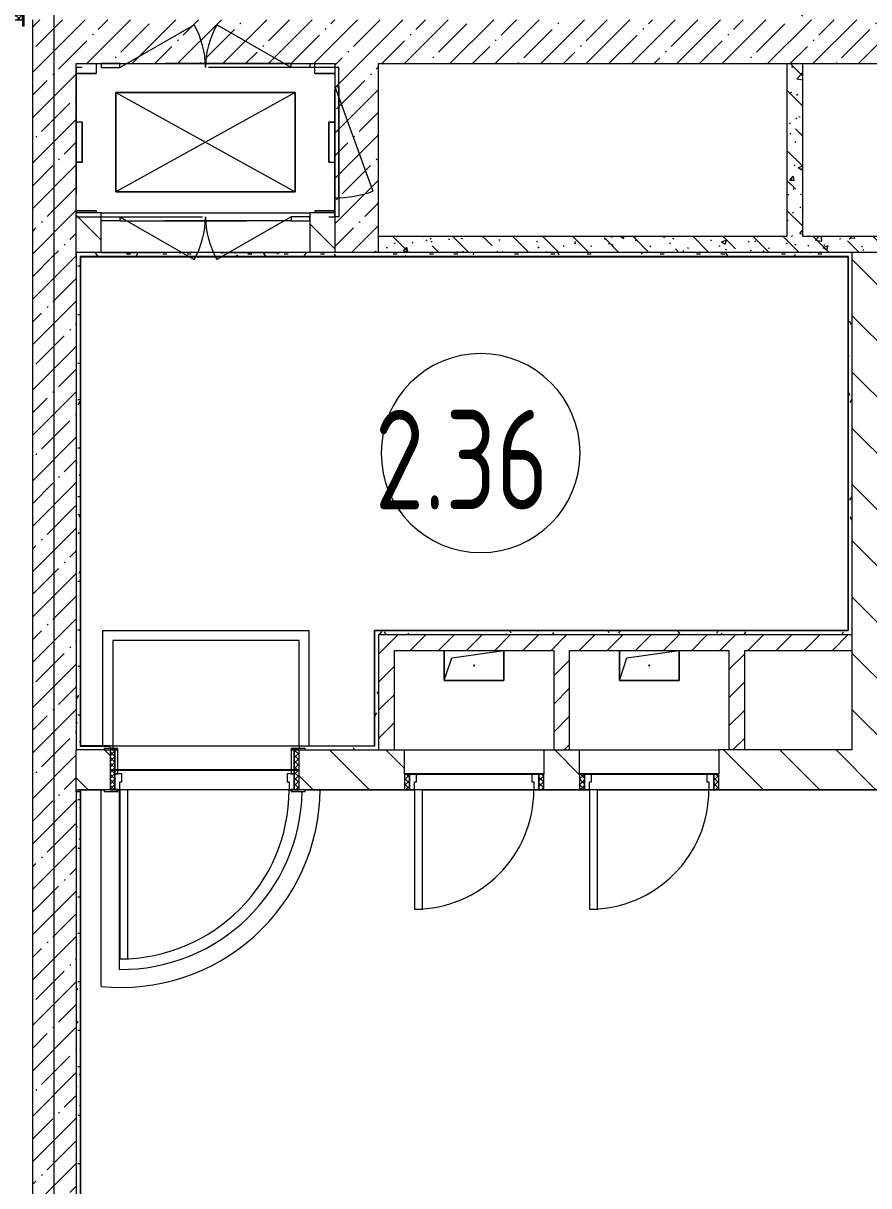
# Model space of a CAD drawing. Header units: millimetres. Extents: x -1113 to 415037, y -3642 to 354837.
# Drawn here: x 233476 to 237725, y 11410 to 17252 of the extents above; entities that cross this region are included whole.
import ezdxf

# ---------------------------------------------------------------- set-up
doc = ezdxf.new("R2010")
doc.units = ezdxf.units.MM
for name, pattern in [('Снесенные', [1428.75, 952.5, -476.25]), ('Штрих', [1270, 635, -635]), ('Штрих короткий', [600, 300, -300])]:
    doc.linetypes.add(name, pattern=pattern)
for name, color, linetype, lineweight in [('A-AREA-BNDY', 7, 'Continuous', 5), ('A-AREA-IDEN', 7, 'Continuous', 9), ('A-DOOR-2', 7, 'Continuous', 5), ('A-DOOR-FRAM-2', 7, 'Continuous', 5), ('A-FLOR', 7, 'Continuous', 9), ('A-GENM', 7, 'Continuous', 9), ('A-GENM-2', 7, 'Штрих', 5), ('A-WALL', 7, 'Continuous', 5), ('I-WALL', 7, 'Continuous', 5), ('M-EQPM-3', 7, 'Снесенные', 5), ('Оси', 7, 'Continuous', 9)]:
    doc.layers.add(name, color=color, linetype=linetype, lineweight=lineweight)
for name, color, linetype, lineweight, true_color in [('A-DOOR-1', 7, 'Continuous', 5, 0xc0c0c0), ('A-DOOR-7', 7, 'Штрих короткий', 5, 0xc0c0c0), ('A-DOOR-FRAM-1', 7, 'Continuous', 5, 0xc0c0c0), ('A-WALL-1', 9, 'Continuous', 5, 0x808080), ('A-WALL-FNSH-1', 9, 'Continuous', 5, 0x808080), ('M-EQPM-1', 7, 'Continuous', 9, 0xb2b2b2), ('M-EQPM-2', 7, 'Штрих', 5, 0xb2b2b2), ('M-EQPM-4', 7, 'Continuous', 9, 0x52e2e2), ('M-EQPM-5', 7, 'Continuous', 9, 0xdfe5eb)]:
    doc.layers.add(name, color=color, linetype=linetype, lineweight=lineweight, true_color=true_color)
doc.styles.add('СПДС', font='ГОСТ тип А.ttf', dxfattribs={"width": 0.9})
pattern_1 = [(45, (148772.12, -1e-08), (-114.04925, 114.04925), []), (45, (148886.17, -1e-08), (-114.04925, 114.04925), [201.612, -40.322, 6.706, -33.617])]
pattern_2 = [(135, (148772.12, -1e-08), (-141.42136, -141.42136), [])]
pattern_3 = [(135, (148772.12, -1e-08), (-150.8683, -150.8683), [213.36, -35.56, 7.112, -35.56]), (135, (148772.12, 150.77), (-150.8683, -150.8683), []), (50, (148772.12, -1e-08), (255.05767, -22.3145), [26.67, -293.37]), (355, (148772.12, -1e-08), (-49.3404, 267.47914), [21.336, -234.696]), (100.451, (148793.38, -1.86), (205.71947, 245.16356), [22.666, -249.326]), (46.184, (148772.12, 71.12), (379.511, -58.86), [40.005, -440.055]), (96.636, (148803.75, 66.2), (332.3634, 346.3991), [33.999, -373.989]), (351.184, (148772.12, 71.12), (332.3669, 346.3953), [32.004, -352.044]), (21, (148807.68, 53.34), (212.26017, -143.1711), [26.67, -293.37]), (326, (148807.68, 53.34), (86.5224, 257.8632), [21.336, -234.696]), (71.451, (148825.37, 41.4), (298.78395, 114.6901), [22.666, -249.326]), (37.5, (148772.12, -1e-08), (4.32385, 118.37751), [6.706, -225.146, 6.706, -231.546, -235.585]), (37.5, (148772.12, -1e-08), (4.32385, 118.37751), [-470.103, 6.706, -228.879]), (7.5, (148772.12, -1e-08), (93.54758, 140.2533), [6.706, -129.134, 6.706, -219.812, -89.789]), (7.5, (148772.12, -1e-08), (93.54758, 140.2533), [-362.356, 6.706, -83.083]), (327.5, (148692.82, -1e-08), (189.82734, -8.02019), [6.706, -82.194, 6.706, -270.662, -368.046]), (327.5, (148692.82, -1e-08), (189.82734, -8.02019), [-366.268, 6.706, -361.34]), (317.5, (148657.26, -1e-08), (207.38114, 35.59764), [6.706, -108.864, 6.706, -177.495, -261.366]), (317.5, (148657.26, -1e-08), (207.38114, 35.59764), [-299.771, 6.706, -254.66])]
pattern_4 = [(45, (148772.12, -1e-08), (-70.71068, 70.71068), [])]
pattern_5 = [(0, (148772.123, -1e-08), (243.84, 60.96), [20.117, -162.763, 20.117, -162.763, -975.36]), (0, (148772.123, -1e-08), (243.84, 60.96), [-365.76, 20.117, -345.643, 20.117, -162.763, -426.72]), (0, (148772.123, -1e-08), (243.84, 60.96), [-914.4, 20.117, -101.803, 20.117, -284.683]), (120, (148863.563, 30.48), (-174.71291, 180.691634), [20.117, -162.763, 20.117, -162.763, -975.36]), (120, (148863.563, 30.48), (-174.71291, 180.691634), [-365.76, 20.117, -345.643, 20.117, -162.763, -426.72]), (120, (148863.563, 30.48), (-174.71291, 180.691634), [-914.4, 20.117, -101.803, 20.117, -284.683]), (240, (148894.043, 152.4), (-69.12709, -241.651634), [20.117, -162.763, 20.117, -162.763, -975.36]), (240, (148894.043, 152.4), (-69.12709, -241.651634), [-365.76, 20.117, -345.643, 20.117, -162.763, -426.72]), (240, (148894.043, 152.4), (-69.12709, -241.651634), [-914.4, 20.117, -101.803, 20.117, -284.683])]

# ---------------------------------------------------------------- blocks, each defined once
blk = doc.blocks.new('110_Дверь_СКБ_1Ст_Внутренняя1 - Д-8 950x2100h_охрана-31784688-Объем проектирования 2 этажа')
at = {"layer": 'A-DOOR-2'}
h = blk.add_hatch(dxfattribs=at)
h.set_pattern_fill('FP_33', color=256, style=0, pattern_type=2)
h.set_pattern_definition([(135, (1826.41, 164.685), (-14.14214, -14.14214), []), (225, (1826.41, 164.685), (14.14214, -14.14214), [])])
h.paths.add_polyline_path([(487.5, 100), (462.5, 100), (462.5, -100), (487.5, -100), (487.5, 92.9)])
at = {"layer": 'A-DOOR-FRAM-2'}
h = blk.add_hatch(dxfattribs=at)
h.set_pattern_fill('FP_34', color=256, style=0, pattern_type=2)
h.set_pattern_definition([(45, (-296.384, 164.685), (-14.1421, 14.1421), []), (135, (-296.384, 164.685), (-14.1421, -14.1421), [])])
h.paths.add_polyline_path([(-437.5, 100), (-462.5, 100), (-462.5, -100), (-437.5, -98.7), (-437.5, 94.7)])
at = {"layer": 'A-DOOR-1'}
for p, q in [((437.5, 950), (397.5, 950)), ((397.5, 950), (397.5, 100)), ((437.5, 100), (437.5, 950)), ((397.5, 100), (437.5, 100))]:
    blk.add_line(p, q, dxfattribs=at)
blk.add_arc((437.5, 100), 850, 90, 180, dxfattribs=at)
at = {"layer": 'A-DOOR-FRAM-1'}
for p, q in [((-422.5, 108), (-492.5, 108)), ((-492.5, 108), (-492.5, 100)), ((-492.5, 100), (-422.5, 100)), ((-437.5, 100), (-462.5, 100)), ((-462.5, 100), (-462.5, -100)), ((-412.5, 100), (-437.5, 100)), ((-437.5, 100), (-437.5, 20)), ((-437.5, -100), (-437.5, 100)), ((-422.5, 100), (-437.5, 100)), ((-437.5, 100), (-437.5, 99)), ((-437.5, 99), (-422.5, 99)), ((-422.5, 100), (-422.5, 108)), ((-422.5, 99), (-422.5, 100)), ((-412.5, 60), (-412.5, 100)), ((-402.5, 60), (-412.5, 60)), ((-402.5, 20), (-402.5, 60)), ((437.5, 60), (427.5, 60)), ((427.5, 60), (427.5, 20)), ((437.5, 100), (437.5, 60)), ((462.5, 100), (437.5, 100)), ((517.5, 108), (447.5, 108)), ((447.5, 108), (447.5, 100)), ((462.5, 100), (447.5, 100)), ((447.5, 100), (447.5, 99)), ((447.5, 100), (517.5, 100)), ((447.5, 99), (462.5, 99)), ((462.5, 20), (462.5, 100)), ((487.5, 100), (462.5, 100)), ((462.5, 100), (462.5, -100)), ((462.5, 99), (462.5, 100)), ((487.5, -100), (487.5, 100)), ((517.5, 100), (517.5, 108)), ((-437.5, 20), (-402.5, 20)), ((-422.5, 20), (-437.5, 20)), ((-437.5, 20), (-437.5, -100)), ((-422.5, -100), (-422.5, 20)), ((427.5, 20), (462.5, 20)), ((462.5, 20), (447.5, 20)), ((447.5, 20), (447.5, -100)), ((462.5, -100), (462.5, 20)), ((-422.5, -100), (-492.5, -100)), ((-492.5, -100), (-492.5, -108)), ((-492.5, -108), (-422.5, -108)), ((-462.5, -100), (-437.5, -100)), ((-437.5, -100), (-422.5, -100)), ((-422.5, -108), (-422.5, -100)), ((447.5, -100), (462.5, -100)), ((517.5, -100), (447.5, -100)), ((447.5, -100), (447.5, -108)), ((447.5, -108), (517.5, -108)), ((462.5, -100), (487.5, -100)), ((517.5, -108), (517.5, -100))]:
    blk.add_line(p, q, dxfattribs=at)
blk = doc.blocks.new('DOR_Проход в стене_Прямоугольный - 1050x1150 EI30-23344994-Объем проектирования 2 этажа')
at = {"layer": 'A-DOOR-7'}
for p, q in [((525, 100), (-525, 100)), ((525, -100), (-525, -100))]:
    blk.add_line(p, q, dxfattribs=at)
blk = doc.blocks.new('110_Дверь_СКБ_1Ст_Внутренняя1 - Д-4 _л_ 1100x2100h_су мгн-32399982-Объем проектирования 2 этажа')
at = {"layer": 'A-DOOR-2'}
h = blk.add_hatch(dxfattribs=at)
h.set_pattern_fill('FP_85', color=256, style=0, pattern_type=2)
h.set_pattern_definition([(135, (1751.41, 174.685), (-14.14214, -14.14214), []), (225, (1751.41, 174.685), (14.14214, -14.14214), [])])
h.paths.add_polyline_path([(537.5, -110), (562.5, -110), (562.5, 110), (537.5, 110), (537.5, -82)])
at = {"layer": 'A-DOOR-FRAM-2'}
h = blk.add_hatch(dxfattribs=at)
h.set_pattern_fill('FP_86', color=256, style=0, pattern_type=2)
h.set_pattern_definition([(45, (-371.384, 174.685), (-14.1421, 14.1421), []), (135, (-371.384, 174.685), (-14.1421, -14.1421), [])])
h.paths.add_polyline_path([(-537.5, -110), (-512.5, -110), (-512.5, 110), (-537.5, 110), (-537.5, -82)])
at = {"layer": 'A-DOOR-1'}
for p, q in [((512.5, 1110), (472.5, 1110)), ((472.5, 1110), (472.5, 110)), ((512.5, 110), (512.5, 1110)), ((472.5, 110), (512.5, 110))]:
    blk.add_line(p, q, dxfattribs=at)
blk.add_arc((512.5, 110), 1000, 90, 180, dxfattribs=at)
at = {"layer": 'A-DOOR-FRAM-1'}
for p, q in [((-497.5, 118), (-567.5, 118)), ((-567.5, 118), (-567.5, 110)), ((-497.5, 110), (-497.5, 118)), ((592.5, 118), (522.5, 118)), ((522.5, 118), (522.5, 110)), ((592.5, 110), (592.5, 118)), ((-567.5, 110), (-497.5, 110)), ((-512.5, 110), (-537.5, 110)), ((-537.5, 110), (-537.5, -110)), ((-487.5, 110), (-512.5, 110)), ((-512.5, 110), (-512.5, 30)), ((-512.5, -110), (-512.5, 110)), ((-497.5, 110), (-512.5, 110)), ((-512.5, 110), (-512.5, 109)), ((-512.5, 109), (-497.5, 109)), ((-497.5, 109), (-497.5, 110)), ((-487.5, 70), (-487.5, 110)), ((-477.5, 70), (-487.5, 70)), ((-477.5, 30), (-477.5, 70)), ((512.5, 70), (502.5, 70)), ((502.5, 70), (502.5, 30)), ((512.5, 110), (512.5, 70)), ((537.5, 110), (512.5, 110)), ((537.5, 110), (522.5, 110)), ((522.5, 110), (522.5, 109)), ((522.5, 110), (592.5, 110)), ((522.5, 109), (537.5, 109)), ((537.5, 30), (537.5, 110)), ((562.5, 110), (537.5, 110)), ((537.5, 110), (537.5, -110)), ((537.5, 109), (537.5, 110)), ((562.5, -110), (562.5, 110)), ((-512.5, 30), (-477.5, 30)), ((-497.5, 30), (-512.5, 30)), ((-512.5, 30), (-512.5, -110)), ((-497.5, -110), (-497.5, 30)), ((502.5, 30), (537.5, 30)), ((537.5, 30), (522.5, 30)), ((522.5, 30), (522.5, -110)), ((537.5, -110), (537.5, 30)), ((-497.5, -110), (-567.5, -110)), ((-567.5, -110), (-567.5, -118)), ((-537.5, -110), (-512.5, -110)), ((-512.5, -110), (-497.5, -110)), ((-497.5, -118), (-497.5, -110)), ((522.5, -110), (537.5, -110)), ((592.5, -110), (522.5, -110)), ((522.5, -110), (522.5, -118)), ((537.5, -110), (562.5, -110)), ((592.5, -118), (592.5, -110)), ((-567.5, -118), (-497.5, -118)), ((522.5, -118), (592.5, -118))]:
    blk.add_line(p, q, dxfattribs=at)
blk = doc.blocks.new('160_Подъемник - 160_Подъемник-23521422-Объем проектирования 2 этажа')
at = {"layer": 'A-GENM'}
for p, q in [((220, 0), (592.4, 215)), ((220, 0), (592.4, 215)), ((566.4, 200), (592.4, 215)), ((733.6, 200), (707.6, 215)), ((1080, 0), (707.6, 215)), ((1080, 0), (707.6, 215)), ((-20, -95), (-20, 0)), ((-20, 0), (0, 0)), ((0, 0), (0, -95)), ((220, 20), (125, 20)), ((125, 20), (125, 0)), ((220, 20), (125, 20)), ((125, 20), (125, 0)), ((220, 0), (220, 20)), ((220, 0), (220, 20)), ((1080, 0), (1080, 20)), ((1080, 20), (1175, 20)), ((1080, 0), (1080, 20)), ((1080, 20), (1175, 20)), ((1175, 20), (1175, 0)), ((1175, 20), (1175, 0)), ((125, 0), (220, 0)), ((125, 0), (220, 0)), ((1175, 0), (1080, 0)), ((1175, 0), (1080, 0)), ((0, -95), (-20, -95)), ((0, -655), (-191.5, -128.8)), ((0, -655), (-20, -655)), ((-20, -655), (-20, -750)), ((0, -750), (0, -655)), ((-20, -750), (0, -750)), ((125, -770), (125, -750)), ((125, -750), (220, -750)), ((125, -770), (125, -750)), ((125, -750), (220, -750)), ((125, -770), (125, -750)), ((125, -750), (220, -750)), ((220, -750), (220, -770)), ((220, -750), (254.6, -770)), ((220, -750), (220, -770)), ((220, -750), (592.4, -965)), ((220, -750), (220, -770)), ((220, -750), (592.4, -965)), ((1080, -750), (707.6, -965)), ((1080, -750), (707.6, -965)), ((1080, -750), (1045.4, -770)), ((1080, -750), (1080, -770)), ((1175, -750), (1080, -750)), ((1080, -750), (1080, -770)), ((1175, -750), (1080, -750)), ((1080, -750), (1080, -770)), ((1175, -750), (1080, -750)), ((1175, -770), (1175, -750)), ((1175, -770), (1175, -750)), ((1175, -770), (1175, -750)), ((220, -770), (125, -770)), ((220, -770), (125, -770)), ((1080, -770), (1175, -770)), ((1080, -770), (1175, -770))]:
    blk.add_line(p, q, dxfattribs=at)
for centre, radius, start, end in [((220, 0), 430, 27.83041, 30), ((220, 0), 430, 0, 30), ((220, 0), 430, 0, 30), ((1080, 0), 430, 150, 180), ((1080, 0), 430, 150, 180), ((1080, 0), 430, 150, 152.16959), ((0, -655), 560, 90, 110), ((220, -750), 430, 330, 0), ((220, -750), 430, 330, 0), ((220, -750), 430, 357.30437, 0), ((1080, -750), 430, 180, 182.69563), ((1080, -750), 430, 180, 210), ((1080, -750), 430, 180, 210)]:
    blk.add_arc(centre, radius, start, end, dxfattribs=at)
at = {"layer": 'A-GENM-2'}
for p, q in [((1080, 20), (220, 20)), ((220, 20), (1080, 20)), ((1080, 20), (220, 20)), ((220, 20), (1080, 20)), ((-20, -95), (-20, -655)), ((-20, -655), (-20, -95)), ((1080, -770), (220, -770)), ((220, -770), (1080, -770)), ((220, -770), (792, -770)), ((1080, -770), (508, -770))]:
    blk.add_line(p, q, dxfattribs=at)
at = {"layer": 'M-EQPM-1'}
for p, q in [((1100, -625), (200, -125)), ((200, -625), (1100, -125)), ((1100, -125), (200, -125)), ((200, -125), (200, -625)), ((1100, -625), (1100, -125)), ((200, -625), (1100, -625))]:
    blk.add_line(p, q, dxfattribs=at)
at = {"layer": 'M-EQPM-2'}
for p, q in [((1300, 0), (0, 0)), ((0, 0), (0, -750)), ((1300, -750), (1300, 0)), ((0, -750), (1300, -750))]:
    blk.add_line(p, q, dxfattribs=at)
at = {"layer": 'M-EQPM-5'}
for p, q in [((1100, -125), (200, -125)), ((200, -125), (200, -625)), ((200, -625), (200, -125)), ((200, -125), (1100, -125)), ((1100, -625), (1100, -125)), ((1100, -125), (1100, -625)), ((200, -625), (1100, -625)), ((1100, -625), (200, -625))]:
    blk.add_line(p, q, dxfattribs=at)
blk = doc.blocks.new('Закладная деталь приямка - 200_100-20924312-Объем проектирования 2 этажа')
at = {"layer": 'M-EQPM-3'}
for p, q in [((85000, 16755), (84970, 16755)), ((85000, 16755), (84970, 16755)), ((85000, 16555), (85000, 16755)), ((85000, 16755), (85000, 16555)), ((84970, 16555), (85000, 16555)), ((85000, 16555), (84970, 16555))]:
    blk.add_line(p, q, dxfattribs=at)
blk = doc.blocks.new('Закладная деталь приямка - 200_100-V368-Объем проектирования 2 этажа')
at = {"layer": 'M-EQPM-3'}
for p, q in [((86240, 16755), (86240, 16555)), ((86240, 16555), (86240, 16755)), ((86270, 16755), (86240, 16755)), ((86240, 16755), (86270, 16755)), ((86240, 16555), (86270, 16555)), ((86240, 16555), (86270, 16555))]:
    blk.add_line(p, q, dxfattribs=at)
blk = doc.blocks.new('Закладная деталь приямка - 150_100-20924311-Объем проектирования 2 этажа')
at = {"layer": 'M-EQPM-3'}
for p, q in [((85070, 17050), (85070, 17000)), ((85070, 17050), (85070, 17000)), ((84970, 17000), (85070, 17000)), ((85070, 17000), (84970, 17000))]:
    blk.add_line(p, q, dxfattribs=at)
blk = doc.blocks.new('Закладная деталь приямка - 150_100-V369-Объем проектирования 2 этажа')
at = {"layer": 'M-EQPM-3'}
for p, q in [((86170, 17000), (86170, 17050)), ((86170, 17000), (86170, 17050)), ((86270, 17000), (86170, 17000)), ((86170, 17000), (86270, 17000))]:
    blk.add_line(p, q, dxfattribs=at)
blk = doc.blocks.new('Закладная деталь приямка - 150_100-V370-Объем проектирования 2 этажа')
at = {"layer": 'M-EQPM-3'}
for p, q in [((86270, 16310), (86170, 16310)), ((86170, 16310), (86270, 16310)), ((86170, 16310), (86170, 16300)), ((86170, 16310), (86170, 16300))]:
    blk.add_line(p, q, dxfattribs=at)
blk = doc.blocks.new('Закладная деталь приямка - 150_100-V371-Объем проектирования 2 этажа')
at = {"layer": 'M-EQPM-3'}
for p, q in [((85070, 16310), (84970, 16310)), ((84970, 16310), (85070, 16310)), ((85070, 16300), (85070, 16310)), ((85070, 16310), (85070, 16300))]:
    blk.add_line(p, q, dxfattribs=at)
blk = doc.blocks.new('110_Дверь_СКБ_1Ст - д-18 700x2100h_Технический шкаф ЭОМ и СС-23257539-Объем проектирования 2 этажа')
at = {"layer": 'A-DOOR-2'}
h = blk.add_hatch(dxfattribs=at)
h.set_pattern_fill('FP_121', color=256, style=0, pattern_type=2)
h.set_pattern_definition([(135, (1951.41, 164.685), (-14.14214, -14.14214), []), (225, (1951.41, 164.685), (14.14214, -14.14214), [])])
h.paths.add_polyline_path([(362.5, 100), (337.5, 98.5), (337.5, 20), (362.5, 20), (362.5, 82.1)])
at = {"layer": 'A-DOOR-FRAM-2'}
h = blk.add_hatch(dxfattribs=at)
h.set_pattern_fill('FP_122', color=256, style=0, pattern_type=2)
h.set_pattern_definition([(45, (-171.384, 164.685), (-14.1421, 14.1421), []), (135, (-171.384, 164.685), (-14.1421, -14.1421), [])])
h.paths.add_polyline_path([(-337.5, 100), (-337.5, 20), (-312.5, 20), (-312.5, 100)])
at = {"layer": 'A-DOOR-1'}
for p, q in [((312.5, 700), (272.5, 700)), ((272.5, 700), (272.5, 100)), ((312.5, 100), (312.5, 700)), ((272.5, 100), (312.5, 100))]:
    blk.add_line(p, q, dxfattribs=at)
blk.add_arc((312.5, 100), 600, 90, 180, dxfattribs=at)
at = {"layer": 'A-DOOR-FRAM-1'}
for p, q in [((-312.5, 100), (-337.5, 100)), ((-337.5, 100), (-337.5, 20)), ((-287.5, 100), (-312.5, 100)), ((-312.5, 100), (-312.5, 20)), ((-312.5, 20), (-312.5, 100)), ((-287.5, 60), (-287.5, 100)), ((-287.5, 100), (272.5, 100)), ((-277.5, 60), (-287.5, 60)), ((-277.5, 20), (-277.5, 60)), ((312.5, 60), (302.5, 60)), ((302.5, 60), (302.5, 20)), ((312.5, 100), (312.5, 60)), ((337.5, 100), (312.5, 100)), ((337.5, 20), (337.5, 100)), ((362.5, 100), (337.5, 100)), ((337.5, 100), (337.5, 20)), ((362.5, 20), (362.5, 100)), ((-337.5, 20), (-312.5, 20)), ((-312.5, 20), (-277.5, 20)), ((302.5, 20), (-277.5, 20)), ((302.5, 20), (337.5, 20)), ((337.5, 20), (362.5, 20))]:
    blk.add_line(p, q, dxfattribs=at)
blk = doc.blocks.new('GM_Отверстие прямоугольное _в плите_ - Отверстие-21620300-Объем проектирования 2 этажа')
at = {"layer": 'A-GENM'}
for p, q in [((-150, -75), (-150, 75)), ((-150, 75), (-150, -75)), ((-112.5, 37.5), (150, 75)), ((150, 75), (150, -75)), ((150, -75), (150, 75)), ((-150, -75), (-112.5, 37.5)), ((150, -75), (-150, -75)), ((-150, -75), (150, -75))]:
    blk.add_line(p, q, dxfattribs=at)
for start, end in [(360, 180), (180, 360)]:
    blk.add_arc((0, 0), 2.5, start, end, dxfattribs=at)
blk = doc.blocks.new('Марка_Помещения - Номер-25198446-Объем проектирования 2 этажа')
at = {"layer": 'A-AREA-IDEN'}
for start, end in [(360, 180), (180, 360)]:
    blk.add_arc((0, 0), 2.5, start, end, dxfattribs=at)

msp = doc.modelspace()

# ---------------------------------------------------------------- hatches: boundary and pattern name
at = {"layer": 'I-WALL'}
h = msp.add_hatch(dxfattribs=at)
h.set_pattern_fill('FP_41', color=256, style=0, pattern_type=2)
h.set_pattern_definition(pattern_3)
h.paths.add_polyline_path([(237393.8, 16180), (237393.8, 17050), (237313.8, 17050), (237313.8, 16180), (237366.1, 16180)])
h.paths.add_polyline_path([(237393.8, 17270), (237393.8, 21235.8), (237313.8, 21235.8), (237313.8, 17270)])
h = msp.add_hatch(dxfattribs=at)
h.set_pattern_fill('FP_1', color=256, style=0, pattern_type=2)
h.set_pattern_definition(pattern_1)
h.paths.add_polyline_path([(233742.1, 16080), (233742.1, 17270), (233522.1, 17270), (233522.1, 16080)])
h = msp.add_hatch(dxfattribs=at)
h.set_pattern_fill('FP_1', color=256, style=0, pattern_type=2)
h.set_pattern_definition(pattern_1)
h.paths.add_polyline_path([(235042.1, 17050), (235262.1, 17050), (235262.1, 17270), (233742.1, 17270), (233742.1, 17050), (234889.6, 17050)])
h = msp.add_hatch(dxfattribs=at)
h.set_pattern_fill('FP_1', color=256, style=0, pattern_type=2)
h.set_pattern_definition(pattern_1)
h.paths.add_polyline_path([(238322.1, 17050), (241582.1, 17050), (241582.1, 17270), (235262.1, 17270), (235262.1, 17050), (238203.1, 17050)])
h = msp.add_hatch(dxfattribs=at)
h.set_pattern_fill('FP_1', color=256, style=0, pattern_type=2)
h.set_pattern_definition(pattern_1)
h.paths.add_polyline_path([(235262.1, 16100), (235262.1, 17050), (235042.1, 17050), (235042.1, 16100), (235169.6, 16100)])
h = msp.add_hatch(dxfattribs=at)
h.set_pattern_fill('FP_23', color=256, style=0, pattern_type=2)
h.set_pattern_definition(pattern_2)
h.paths.add_polyline_path([(233762.1, 16100), (233867.1, 16100), (233867.1, 16300), (233742.1, 16300), (233742.1, 16100)])
h.paths.add_polyline_path([(234917.1, 16100), (235042.1, 16101.9), (235042.1, 16300), (234917.1, 16300), (234917.1, 16102.9)])
h = msp.add_hatch(dxfattribs=at)
h.set_pattern_fill('FP_41', color=256, style=0, pattern_type=2)
h.set_pattern_definition(pattern_3)
h.paths.add_polyline_path([(237780.5, 16100), (238402.1, 16100), (238402.1, 16180), (235262.1, 16180), (235262.1, 16100), (237642.1, 16100)])
h = msp.add_hatch(dxfattribs=at)
h.set_pattern_fill('FP_1', color=256, style=0, pattern_type=2)
h.set_pattern_definition(pattern_1)
h.paths.add_polyline_path([(233522.1, 10400), (233742.1, 10400), (233742.1, 16080), (233522.1, 16080), (233522.1, 10417)])
h = msp.add_hatch(dxfattribs=at)
h.set_pattern_fill('FP_191', color=256, style=0, pattern_type=2)
h.set_pattern_definition(pattern_5)
h.paths.add_polyline_path([(237350.6, 16080), (237621.1, 16080), (237621.1, 16100), (233742.1, 16100), (233743.5, 16080), (237313.8, 16080)])
h = msp.add_hatch(dxfattribs=at)
h.set_pattern_fill('FP_191', color=256, style=0, pattern_type=2)
h.set_pattern_definition(pattern_5)
h.paths.add_polyline_path([(233756.8, 13600), (233762.1, 13600), (233762.1, 16079), (233742.1, 16080), (233742.1, 13600), (233752.1, 13600)])
h = msp.add_hatch(dxfattribs=at)
h.set_pattern_fill('FP_191', color=256, style=0, pattern_type=2)
h.set_pattern_definition(pattern_5)
h.paths.add_polyline_path([(237642.1, 14180), (237642.1, 16100), (237622.1, 16100), (237622.1, 14180)])
h = msp.add_hatch(dxfattribs=at)
h.set_pattern_fill('FP_23', color=256, style=0, pattern_type=2)
h.set_pattern_definition(pattern_2)
h.paths.add_polyline_path([(237780.5, 13600), (237842.1, 13600), (237842.1, 16100), (237642.1, 16100), (237642.1, 13600)])
h = msp.add_hatch(dxfattribs=at)
h.set_pattern_fill('FP_191', color=256, style=0, pattern_type=2)
h.set_pattern_definition(pattern_5)
h.paths.add_polyline_path([(235262.1, 13620), (235262.1, 14200), (235242.1, 14200), (235242.1, 13621)])
h = msp.add_hatch(dxfattribs=at)
h.set_pattern_fill('FP_191', color=256, style=0, pattern_type=2)
h.set_pattern_definition(pattern_5)
h.paths.add_polyline_path([(237022.1, 14180), (237622.1, 14180), (237621.1, 14200), (235262.1, 14200), (235262.1, 14180), (236932.2, 14180)])
h = msp.add_hatch(dxfattribs=at)
h.set_pattern_fill('FP_22', color=256, style=0, pattern_type=2)
h.set_pattern_definition(pattern_4)
h.paths.add_polyline_path([(235262.1, 13600), (235342.1, 13600), (235342.1, 14180), (235262.1, 14179.3), (235262.1, 13620)])
h = msp.add_hatch(dxfattribs=at)
h.set_pattern_fill('FP_22', color=256, style=0, pattern_type=2)
h.set_pattern_definition(pattern_4)
h.paths.add_polyline_path([(237633.8, 14100), (237642.1, 14100), (237642.1, 14180), (235342.1, 14180), (235342.1, 14100), (237626.1, 14100)])
h = msp.add_hatch(dxfattribs=at)
h.set_pattern_fill('FP_22', color=256, style=0, pattern_type=2)
h.set_pattern_definition(pattern_4)
h.paths.add_polyline_path([(236142.1, 13600), (236222.1, 13600), (236222.1, 14100), (236142.1, 14100), (236142.1, 13926.6)])
h = msp.add_hatch(dxfattribs=at)
h.set_pattern_fill('FP_22', color=256, style=0, pattern_type=2)
h.set_pattern_definition(pattern_4)
h.paths.add_polyline_path([(237102.1, 13600), (237102.1, 14100), (237022.1, 14100), (237022.1, 13600)])
h = msp.add_hatch(dxfattribs=at)
h.set_pattern_fill('FP_191', color=256, style=0, pattern_type=2)
h.set_pattern_definition(pattern_5)
h.paths.add_polyline_path([(234912.1, 13600), (235262.1, 13600), (235262.1, 13620), (234862.1, 13620), (234862.1, 13608), (234892.1, 13608), (234892.1, 13600)])
h.paths.add_polyline_path([(233882.1, 13600), (233883.1, 13608), (233912.1, 13608), (233910.8, 13620), (233763.1, 13620), (233762.1, 13600), (233876.8, 13600)])
h = msp.add_hatch(dxfattribs=at)
h.set_pattern_fill('FP_23', color=256, style=0, pattern_type=2)
h.set_pattern_definition(pattern_2)
h.paths.add_polyline_path([(235392.1, 13400), (235392.1, 13600), (234862.1, 13600), (234862.1, 13400), (235262.1, 13400)])
h.paths.add_polyline_path([(233882.1, 13400), (233912.1, 13400), (233912.1, 13600), (233742.1, 13600), (233742.1, 13400), (233868.6, 13400)])
h.paths.add_polyline_path([(236110.3, 13400), (236272.1, 13400), (236272.1, 13600), (236092.1, 13600), (236092.1, 13400)])
h = msp.add_hatch(dxfattribs=at)
h.set_pattern_fill('FP_23', color=256, style=0, pattern_type=2)
h.set_pattern_definition(pattern_2)
h.paths.add_polyline_path([(238138.4, 13400), (238147.1, 13400), (238147.1, 13600), (236972.1, 13600), (236972.1, 13400), (238122.1, 13400)])
h = msp.add_hatch(dxfattribs=at)
h.set_pattern_fill('FP_191', color=256, style=0, pattern_type=2)
h.set_pattern_definition(pattern_5)
h.paths.add_polyline_path([(233762.1, 10400), (233762.1, 13390), (233742.1, 13390), (233742.1, 10400)])

# ---------------------------------------------------------------- linework, layer by layer
for points in [[(233912.1, 13500), (234862.1, 13500)], [(235392.1, 13480), (236092.1, 13480)], [(236273.7, 13480), (236973.7, 13480)]]:
    msp.add_lwpolyline(points)
at = {"layer": 'A-AREA-BNDY', "flags": 128}
for points in [[(237621.1, 14201), (237621.1, 16079), (233763.1, 16079), (233763.1, 13621), (235241.1, 13621), (235241.1, 14201)], [(247251.1, 13399), (233763.1, 13399), (233763.1, 10401), (237974.6, 10401), (237974.6, 10621), (246170.1, 10621), (246170.1, 11341), (247251.1, 11341)]]:
    msp.add_lwpolyline(points, close=True, dxfattribs=at)
at = {"layer": 'A-FLOR'}
for p, q in [((233876.8, 14200), (234912.1, 14200)), ((233876.8, 13620), (233876.8, 14200)), ((234912.1, 14200), (234912.1, 13620)), ((234862.1, 14150), (233926.8, 14150)), ((233926.8, 14150), (233926.8, 13608)), ((234862.1, 13620), (234862.1, 14150)), ((233742.1, 13390), (233742.1, 13400)), ((233742.1, 13400), (233867.9, 13400)), ((233867.9, 12412.1), (233867.9, 13400)), ((233868.6, 13400), (233882.1, 13400)), ((233957.9, 13400), (233952.1, 13400)), ((233957.9, 13400), (233957.9, 12497.2)), ((234822.1, 13400), (233962.1, 13400)), ((234892.1, 13400), (235432.1, 13400)), ((235482.1, 13400), (236312.1, 13400)), ((236362.1, 13400), (236922.1, 13400)), ((236932.1, 13400), (238117.1, 13400))]:
    msp.add_line(p, q, dxfattribs=at)
for radius, start, end in [(1000, 264.26083, 359.59239), (1000, 264.26083, 359.59239), (910, 269.37036, 359.04725), (910, 269.37036, 359.04725)]:
    msp.add_arc((233967.9, 13407.1), radius, start, end, dxfattribs=at)
at = {"layer": 'A-WALL'}
for p, q in [((238402.1, 16100), (233742.1, 16100)), ((233742.1, 16100), (233742.1, 13600)), ((237622.1, 16080), (233762.1, 16080)), ((233762.1, 16080), (233762.1, 13620)), ((237622.1, 16080), (237622.1, 14200)), ((237642.1, 13600), (237642.1, 16100)), ((235242.1, 14200), (237622.1, 14200)), ((235262.1, 14180), (235262.1, 13600)), ((235262.1, 14180), (237642.1, 14180)), ((233762.1, 13620), (233912.1, 13620)), ((235242.1, 13620), (234862.1, 13620)), ((233882.1, 13600), (233742.1, 13600)), ((234892.1, 13600), (235392.1, 13600)), ((236092.1, 13600), (236272.1, 13600)), ((233882.1, 13400), (233752.1, 13400)), ((233867.9, 13400), (233868.6, 13400)), ((235392.1, 13400), (234892.1, 13400)), ((236272.1, 13400), (236092.1, 13400))]:
    msp.add_line(p, q, dxfattribs=at)
at = {"layer": 'A-WALL-1'}
for p, q in [((233522.1, 17270), (233522.1, 16100)), ((233742.1, 17050), (235042.1, 17050)), ((233742.1, 16080), (233742.1, 17050)), ((235042.1, 17050), (235042.1, 16100)), ((235262.1, 16100), (235262.1, 17050)), ((235262.1, 17050), (238322.1, 17050)), ((237313.8, 17050), (237313.8, 16180)), ((237393.8, 16180), (237393.8, 17050)), ((233867.1, 16300), (233742.1, 16300)), ((233867.1, 16100), (233867.1, 16300)), ((235042.1, 16300), (234917.1, 16300)), ((234917.1, 16300), (234917.1, 16100)), ((237313.8, 16180), (235262.1, 16180)), ((238322.1, 16180), (237393.8, 16180)), ((233522.1, 16100), (233522.1, 10400)), ((235342.1, 14100), (236142.1, 14100)), ((235342.1, 13600), (235342.1, 14100)), ((236142.1, 14100), (236142.1, 13600)), ((236222.1, 14100), (237022.1, 14100)), ((236222.1, 13600), (236222.1, 14100)), ((237022.1, 14100), (237022.1, 13600)), ((237102.1, 14100), (237642.1, 14100)), ((237102.1, 13600), (237102.1, 14100)), ((233912.1, 13608), (233912.1, 13620)), ((234862.1, 13620), (234862.1, 13608)), ((235242.1, 13621), (235242.1, 13620)), ((233742.1, 13400), (233742.1, 13600)), ((235392.1, 13480), (235392.1, 13600)), ((236092.1, 13600), (236092.1, 13480)), ((236272.1, 13480), (236272.1, 13600)), ((237642.1, 13600), (236972.1, 13600)), ((236972.1, 13600), (236972.1, 13480)), ((233762.1, 13390), (233742.1, 13390)), ((233742.1, 13390), (233742.1, 10400))]:
    msp.add_line(p, q, dxfattribs=at)
at = {"layer": 'A-WALL-FNSH-1'}
for p, q in [((233763.1, 16079), (237621.1, 16079)), ((233763.1, 13621), (233763.1, 16079)), ((237621.1, 16079), (237621.1, 14201)), ((235241.1, 14201), (235241.1, 13621)), ((237621.1, 14201), (235241.1, 14201)), ((235242.1, 13621), (235242.1, 14200)), ((233912.1, 13621), (233763.1, 13621)), ((233912.1, 13620), (233912.1, 13621)), ((234862.1, 13621), (235242.1, 13621)), ((233752.1, 13400), (233752.1, 13399)), ((233752.1, 13399), (233762.1, 13399)), ((233762.1, 13399), (233762.1, 10400)), ((233763.1, 13399), (233882.1, 13399)), ((233763.1, 10400), (233763.1, 13399)), ((234892.1, 13399), (235392.1, 13399)), ((235392.1, 13399), (235392.1, 13400)), ((236092.1, 13400), (236092.1, 13399)), ((236092.1, 13399), (236272.1, 13399)), ((236272.1, 13399), (236272.1, 13400)), ((238117.1, 13400), (236972.1, 13400)), ((236972.1, 13400), (236972.1, 13399)), ((236972.1, 13399), (238117.1, 13399))]:
    msp.add_line(p, q, dxfattribs=at)
at = {"layer": 'I-WALL'}
for p, q in [((233867.1, 16300), (234917.1, 16300)), ((235392.1, 13600), (236092.1, 13600)), ((236272.1, 13600), (236972.1, 13600)), ((235442.1, 13399), (235392.1, 13399)), ((236092.1, 13399), (235482.1, 13399)), ((236322.1, 13399), (236272.1, 13399)), ((236972.1, 13399), (236362.1, 13399))]:
    msp.add_line(p, q, dxfattribs=at)
at = {"layer": 'Оси'}
msp.add_lwpolyline([(234520.9, -1906.3), (234520.9, -662.9), (233632.1, 633.7), (233632.1, 5633.7), (233632.1, 16915.1), (233632.1, 21915.1)], dxfattribs=at)

# ---------------------------------------------------------------- block references
at = {"layer": 'A-AREA-IDEN', "xscale": 199.9999999999999, "yscale": 199.9999999999999, "zscale": 199.9999999999999}
msp.add_blockref('Марка_Помещения - Номер-25198446-Объем проектирования 2 этажа', (235774.8, 15092.1), dxfattribs=at)
at = {"layer": 'A-DOOR-1'}
for name, p, rotation in [('110_Дверь_СКБ_1Ст_Внутренняя1 - Д-4 _л_ 1100x2100h_су мгн-32399982-Объем проектирования 2 этажа', (233362.1, 17807.5), 89.9999999999999), ('DOR_Проход в стене_Прямоугольный - 1050x1150 EI30-23344994-Объем проектирования 2 этажа', (234392.1, 16200), 180), ('110_Дверь_СКБ_1Ст_Внутренняя1 - Д-8 950x2100h_охрана-31784688-Объем проектирования 2 этажа', (234399.6, 13500), 180), ('110_Дверь_СКБ_1Ст - д-18 700x2100h_Технический шкаф ЭОМ и СС-23257539-Объем проектирования 2 этажа', (235754.6, 13500), 180), ('110_Дверь_СКБ_1Ст - д-18 700x2100h_Технический шкаф ЭОМ и СС-23257539-Объем проектирования 2 этажа', (236634.6, 13500), 180)]:
    msp.add_blockref(name, p, dxfattribs=dict(at, rotation=rotation))
at = {"layer": 'A-GENM'}
for p in [(235742.1, 14025), (236622.1, 14025)]:
    msp.add_blockref('GM_Отверстие прямоугольное _в плите_ - Отверстие-21620300-Объем проектирования 2 этажа', p, dxfattribs=at)
at = {"layer": 'M-EQPM-4'}
for name in ['Закладная деталь приямка - 150_100-20924311-Объем проектирования 2 этажа', 'Закладная деталь приямка - 150_100-V369-Объем проектирования 2 этажа', 'Закладная деталь приямка - 200_100-20924312-Объем проектирования 2 этажа', 'Закладная деталь приямка - 200_100-V368-Объем проектирования 2 этажа', 'Закладная деталь приямка - 150_100-V371-Объем проектирования 2 этажа', 'Закладная деталь приямка - 150_100-V370-Объем проектирования 2 этажа']:
    msp.add_blockref(name, (148772.1, 0), dxfattribs=at)
at = {"layer": 'M-EQPM-5', "rotation": 180}
msp.add_blockref('160_Подъемник - 160_Подъемник-23521422-Объем проектирования 2 этажа', (235042.1, 16280), dxfattribs=at)

# ---------------------------------------------------------------- texts
at = {"layer": 'A-AREA-IDEN', "insert": (235243.4, 15309.2), "char_height": 500, "width": 1327.594, "attachment_point": 1, "style": 'СПДС'}
msp.add_mtext('2.36', dxfattribs=at)

doc.saveas('drawing.dxf')
